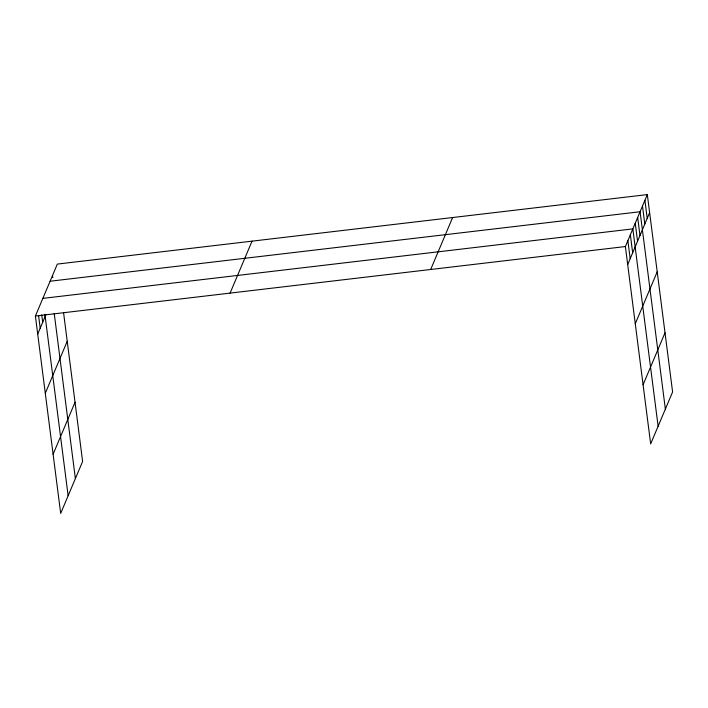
<?xml version="1.0" encoding="UTF-8"?>
<svg xmlns="http://www.w3.org/2000/svg" width="708" height="708" viewBox="0 0 708 708"><rect width="100%" height="100%" fill="white"/><g stroke="black" fill="none" stroke-linecap="round" stroke-linejoin="round"><path stroke-width="1.06" d="M63.578 312.803L82.615 461.448L60.684 513.397L35.4 316.042L57.339 264.084L647.316 194.603L672.6 391.958L650.661 443.916L625.385 246.552L647.316 194.603M37.71 334.07L45.976 314.502M45.294 393.25L67.225 341.291M53.1 454.217L75.039 402.268M230.091 293.112L252.03 241.154M430.685 269.483L452.624 217.533M627.695 264.588L649.625 212.63M635.271 323.76L657.21 271.81M643.085 384.736L665.016 332.787M50.1 281.226L640.076 211.745L665.361 409.109M42.861 298.378L632.837 228.888L658.121 426.251M35.4 316.042L625.385 246.552M644.908 200.32L647.218 218.347M642.492 206.028L644.802 224.064M637.669 217.462L639.979 235.49M635.253 223.179L637.563 241.207M630.35 234.782L632.66 252.809M627.872 240.667L630.182 258.694M52.507 275.518L52.781 277.633M54.233 313.511L75.375 478.59M44.896 314.281L68.136 495.733M41.728 314.865L42.684 322.29M38.568 315.449L40.197 328.185"/></g></svg>
